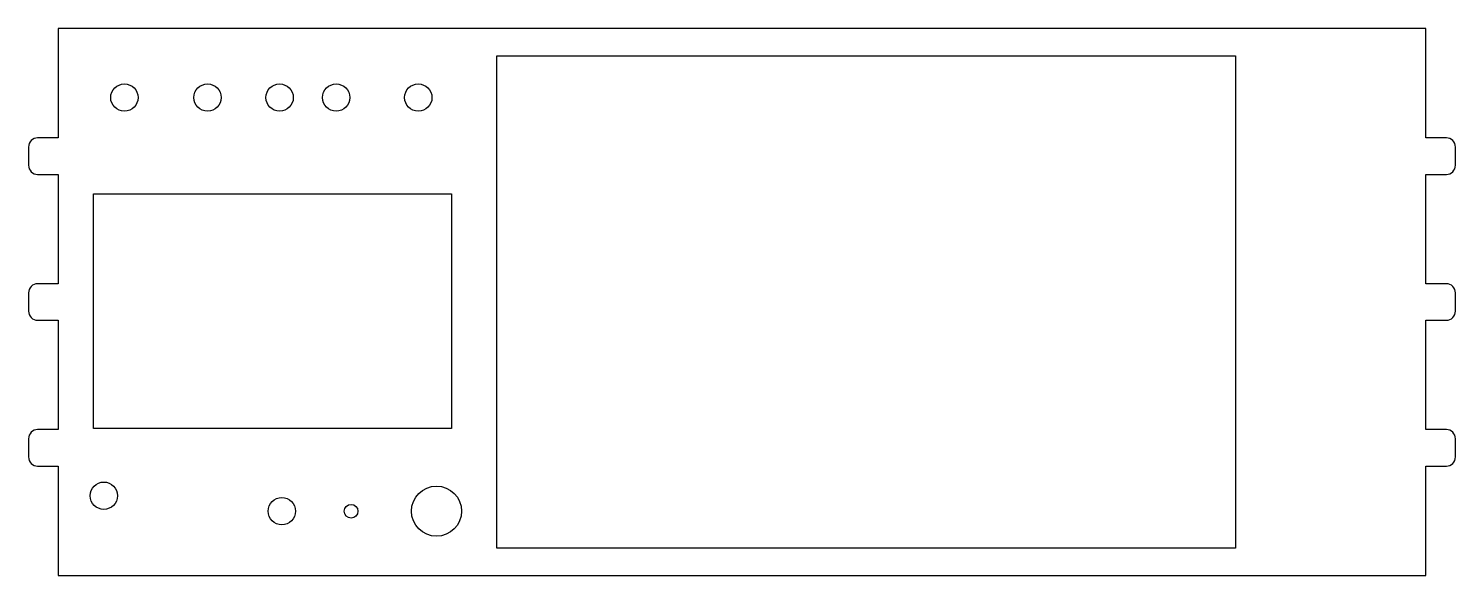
# Model space of a CAD drawing. Header units: millimetres. Extents: x -7 to 306, y 0 to 120.
import ezdxf

# ---------------------------------------------------------------- set-up
doc = ezdxf.new("R2010")
doc.units = ezdxf.units.MM

msp = doc.modelspace()

# ---------------------------------------------------------------- linework, layer by layer
msp.add_lwpolyline([(0, 0), (300, 0), (300, 24), (304.5, 24, 0.4142136), (306.5, 26), (306.5, 30, 0.4142136), (304.5, 32), (300, 32), (300, 56), (304.5, 56, 0.4142136), (306.5, 58), (306.5, 62, 0.4142136), (304.5, 64), (300, 64), (300, 88), (304.5, 88, 0.4142136), (306.5, 90), (306.5, 94, 0.4142136), (304.5, 96), (300, 96), (300, 120), (0, 120), (0, 96), (-4.5, 96, 0.4142136), (-6.5, 94), (-6.5, 90, 0.4142136), (-4.5, 88), (0, 88), (0, 64), (-4.5, 64, 0.4142136), (-6.5, 62), (-6.5, 58, 0.4142136), (-4.5, 56), (0, 56), (0, 32), (-4.5, 32, 0.4142136), (-6.5, 30), (-6.5, 26, 0.4142136), (-4.5, 24), (0, 24)], format="xyb", close=True)
for points in [[(258.25, 114), (258.25, 6), (96.25, 6), (96.25, 114)], [(86.25, 83.75), (86.25, 32.25), (7.75, 32.25), (7.75, 83.75)]]:
    msp.add_lwpolyline(points, close=True)
for centre, radius in [((14.518, 104.846), 3), ((32.775, 104.846), 3), ((48.582, 104.846), 3), ((60.989, 104.846), 3), ((78.996, 104.846), 3), ((10, 17.5), 3), ((83, 14.1), 5.5), ((49.075, 14.1), 3), ((64.25, 14.1), 1.5)]:
    msp.add_circle(centre, radius)

doc.saveas('drawing.dxf')
